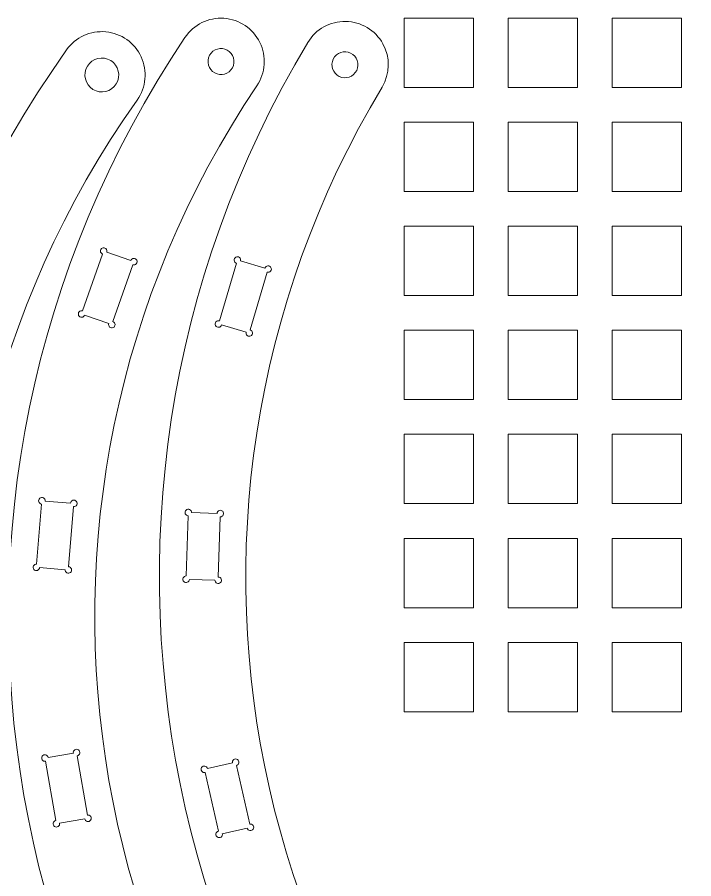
# Model space of a CAD drawing. Header units: millimetres. Extents: x -224 to 82, y -131 to 150.
# Drawn here: x -155.9 to -77.8, y 50.7 to 150.1 of the extents above; entities that cross this region are included whole.
import ezdxf

# ---------------------------------------------------------------- set-up
doc = ezdxf.new("R2010")
doc.units = ezdxf.units.MM
doc.header["$MEASUREMENT"] = 0
doc.layers.add('Ebene 1', color=7, linetype='Continuous')

msp = doc.modelspace()

# ---------------------------------------------------------------- linework, layer by layer
at = {"layer": 'Ebene 1', "color": 1, "lineweight": 9}
for points in [[(-111.2243, 141.9707), (-103.2243, 141.9707), (-103.2243, 149.9707), (-111.2243, 149.9707), (-111.2243, 141.9707)], [(-99.2243, 141.9707), (-91.2243, 141.9707), (-91.2243, 149.9707), (-99.2243, 149.9707), (-99.2243, 141.9707)], [(-87.2243, 141.9707), (-79.2243, 141.9707), (-79.2243, 149.9707), (-87.2243, 149.9707), (-87.2243, 141.9707)], [(-111.2243, 129.9707), (-103.2243, 129.9707), (-103.2243, 137.9707), (-111.2243, 137.9707), (-111.2243, 129.9707)], [(-99.2243, 129.9707), (-91.2243, 129.9707), (-91.2243, 137.9707), (-99.2243, 137.9707), (-99.2243, 129.9707)], [(-87.2243, 129.9707), (-79.2243, 129.9707), (-79.2243, 137.9707), (-87.2243, 137.9707), (-87.2243, 129.9707)], [(-111.2243, 117.9707), (-103.2243, 117.9707), (-103.2243, 125.9707), (-111.2243, 125.9707), (-111.2243, 117.9707)], [(-99.2243, 117.9707), (-91.2243, 117.9707), (-91.2243, 125.9707), (-99.2243, 125.9707), (-99.2243, 117.9707)], [(-87.2243, 117.9707), (-79.2243, 117.9707), (-79.2243, 125.9707), (-87.2243, 125.9707), (-87.2243, 117.9707)], [(-111.2243, 105.9707), (-103.2243, 105.9707), (-103.2243, 113.9707), (-111.2243, 113.9707), (-111.2243, 105.9707)], [(-99.2243, 105.9707), (-91.2243, 105.9707), (-91.2243, 113.9707), (-99.2243, 113.9707), (-99.2243, 105.9707)], [(-87.2243, 105.9707), (-79.2243, 105.9707), (-79.2243, 113.9707), (-87.2243, 113.9707), (-87.2243, 105.9707)], [(-111.2243, 93.9707), (-103.2243, 93.9707), (-103.2243, 101.9707), (-111.2243, 101.9707), (-111.2243, 93.9707)], [(-99.2243, 93.9707), (-91.2243, 93.9707), (-91.2243, 101.9707), (-99.2243, 101.9707), (-99.2243, 93.9707)], [(-87.2243, 93.9707), (-79.2243, 93.9707), (-79.2243, 101.9707), (-87.2243, 101.9707), (-87.2243, 93.9707)], [(-111.2243, 81.9567), (-103.2243, 81.9567), (-103.2243, 89.9567), (-111.2243, 89.9567), (-111.2243, 81.9567)], [(-99.2243, 81.9567), (-91.2243, 81.9567), (-91.2243, 89.9567), (-99.2243, 89.9567), (-99.2243, 81.9567)], [(-87.2243, 81.9567), (-79.2243, 81.9567), (-79.2243, 89.9567), (-87.2243, 89.9567), (-87.2243, 81.9567)], [(-111.2243, 69.9567), (-103.2243, 69.9567), (-103.2243, 77.9567), (-111.2243, 77.9567), (-111.2243, 69.9567)], [(-99.2243, 69.9567), (-91.2243, 69.9567), (-91.2243, 77.9567), (-99.2243, 77.9567), (-99.2243, 69.9567)], [(-87.2243, 69.9567), (-79.2243, 69.9567), (-79.2243, 77.9567), (-87.2243, 77.9567), (-87.2243, 69.9567)]]:
    msp.add_lwpolyline(points, close=True, dxfattribs=at)
for points, knots in [([(-128.199, 142.1832), (-127.2032, 143.6662), (-127.0741, 145.5678), (-127.8606, 147.1717), (-127.8606, 147.1717), (-128.6469, 148.7756), (-130.2293, 149.8382), (-132.0115, 149.9592), (-132.0115, 149.9592), (-133.7937, 150.08), (-135.5051, 149.241), (-136.501, 147.758), (-136.501, 147.758), (-172.3219, 94.4809), (-159.7214, 22.3612), (-108.0576, -15.7495), (-108.0576, -15.7495), (-106.6195, -16.8091), (-104.7253, -17.021), (-103.0885, -16.3054), (-103.0885, -16.3054), (-101.4518, -15.5897), (-100.3213, -14.0552), (-100.1227, -12.28), (-100.1227, -12.28), (-99.9242, -10.5046), (-100.6878, -8.7583), (-102.1259, -7.6987), (-102.1259, -7.6987), (-149.5419, 27.2784), (-161.0746, 93.2867), (-128.199, 142.1832)], [0, 0, 0, 0, 0.1111111, 0.1111111, 0.1111111, 0.1111111, 0.2222222, 0.2222222, 0.2222222, 0.2222222, 0.3333333, 0.3333333, 0.3333333, 0.3333333, 0.4444444, 0.4444444, 0.4444444, 0.4444444, 0.5555556, 0.5555556, 0.5555556, 0.5555556, 0.6666667, 0.6666667, 0.6666667, 0.6666667, 0.7777778, 0.7777778, 0.7777778, 0.7777778, 1, 1, 1, 1]), ([(-113.7561, 142.022), (-112.8366, 143.5535), (-112.8039, 145.4592), (-113.6705, 147.0213), (-113.6705, 147.0213), (-114.5371, 148.5833), (-116.1712, 149.5645), (-117.9572, 149.5951), (-117.9572, 149.5951), (-119.7433, 149.6256), (-121.41, 148.701), (-122.3295, 147.1696), (-122.3295, 147.1696), (-155.4084, 92.1479), (-139.1745, 20.7583), (-85.6482, -14.6891), (-85.6482, -14.6891), (-84.1583, -15.6746), (-82.2558, -15.7903), (-80.6574, -14.9928), (-80.6574, -14.9928), (-79.059, -14.1952), (-78.0076, -12.6055), (-77.8991, -10.8224), (-77.8991, -10.8224), (-77.7907, -9.0393), (-78.6417, -7.3339), (-80.1316, -6.3484), (-80.1316, -6.3484), (-129.2569, 26.1844), (-144.1151, 91.5245), (-113.7561, 142.022)], [0, 0, 0, 0, 0.1111111, 0.1111111, 0.1111111, 0.1111111, 0.2222222, 0.2222222, 0.2222222, 0.2222222, 0.3333333, 0.3333333, 0.3333333, 0.3333333, 0.4444444, 0.4444444, 0.4444444, 0.4444444, 0.5555556, 0.5555556, 0.5555556, 0.5555556, 0.6666667, 0.6666667, 0.6666667, 0.6666667, 0.7777778, 0.7777778, 0.7777778, 0.7777778, 1, 1, 1, 1]), ([(-143.4591, -17.8539), (-142.0477, -18.9488), (-140.1592, -19.2075), (-138.5053, -18.5327), (-138.5053, -18.5327), (-136.8515, -17.8577), (-135.6832, -16.3516), (-135.4408, -14.5819), (-135.4408, -14.5819), (-135.1982, -12.8121), (-135.9184, -11.0474), (-137.3298, -9.9525), (-137.3298, -9.9525), (-183.865, 26.1883), (-193.7592, 92.462), (-159.6826, 140.5292), (-159.6826, 140.5292), (-158.6503, 141.9871), (-158.4742, 143.8849), (-159.2207, 145.5079), (-159.2207, 145.5079), (-159.9671, 147.1308), (-161.5226, 148.2323), (-163.3013, 148.3973), (-163.3013, 148.3973), (-165.08, 148.5623), (-166.8116, 147.7658), (-167.8439, 146.3079), (-167.8439, 146.3079), (-204.9734, 93.9344), (-194.1632, 21.5247), (-143.4591, -17.8539)], [0, 0, 0, 0, 0.1111111, 0.1111111, 0.1111111, 0.1111111, 0.2222222, 0.2222222, 0.2222222, 0.2222222, 0.3333333, 0.3333333, 0.3333333, 0.3333333, 0.4444444, 0.4444444, 0.4444444, 0.4444444, 0.5555556, 0.5555556, 0.5555556, 0.5555556, 0.6666667, 0.6666667, 0.6666667, 0.6666667, 0.7777778, 0.7777778, 0.7777778, 0.7777778, 1, 1, 1, 1]), ([(-125.7919, -17.8539), (-124.3805, -18.9488), (-122.492, -19.2075), (-120.8381, -18.5327), (-120.8381, -18.5327), (-119.1843, -17.8577), (-118.016, -16.3516), (-117.7736, -14.5819), (-117.7736, -14.5819), (-117.531, -12.8121), (-118.2512, -11.0474), (-119.6626, -9.9525), (-119.6626, -9.9525), (-166.1978, 26.1883), (-176.092, 92.462), (-142.0154, 140.5292), (-142.0154, 140.5292), (-140.9831, 141.9871), (-140.807, 143.8849), (-141.5535, 145.5079), (-141.5535, 145.5079), (-142.2999, 147.1308), (-143.8554, 148.2323), (-145.6341, 148.3973), (-145.6341, 148.3973), (-147.4128, 148.5623), (-149.1444, 147.7658), (-150.1767, 146.3079), (-150.1767, 146.3079), (-187.3062, 93.9344), (-176.496, 21.5247), (-125.7919, -17.8539)], [0, 0, 0, 0, 0.1111111, 0.1111111, 0.1111111, 0.1111111, 0.2222222, 0.2222222, 0.2222222, 0.2222222, 0.3333333, 0.3333333, 0.3333333, 0.3333333, 0.4444444, 0.4444444, 0.4444444, 0.4444444, 0.5555556, 0.5555556, 0.5555556, 0.5555556, 0.6666667, 0.6666667, 0.6666667, 0.6666667, 0.7777778, 0.7777778, 0.7777778, 0.7777778, 1, 1, 1, 1]), ([(-133.3168, 143.8238), (-133.9501, 144.3577), (-134.0308, 145.304), (-133.4968, 145.9375), (-133.4968, 145.9375), (-132.9628, 146.5708), (-132.0166, 146.6515), (-131.3831, 146.1175), (-131.3831, 146.1175), (-130.7498, 145.5835), (-130.6692, 144.6372), (-131.2031, 144.0038), (-131.2031, 144.0038), (-131.7371, 143.3704), (-132.6834, 143.2899), (-133.3168, 143.8238)], [0, 0, 0, 0, 0.2, 0.2, 0.2, 0.2, 0.4, 0.4, 0.4, 0.4, 0.6, 0.6, 0.6, 0.6, 1, 1, 1, 1]), ([(-118.9503, 143.4015), (-119.6099, 143.9027), (-119.7384, 144.8437), (-119.2371, 145.5034), (-119.2371, 145.5034), (-118.7359, 146.1629), (-117.7949, 146.2914), (-117.1352, 145.7901), (-117.1352, 145.7901), (-116.4757, 145.2889), (-116.3473, 144.3479), (-116.8485, 143.6883), (-116.8485, 143.6883), (-117.3497, 143.0286), (-118.2908, 142.9003), (-118.9503, 143.4015)], [0, 0, 0, 0, 0.2, 0.2, 0.2, 0.2, 0.4, 0.4, 0.4, 0.4, 0.6, 0.6, 0.6, 0.6, 1, 1, 1, 1]), ([(-144.4343, 142.3982), (-144.9978, 141.4805), (-146.1987, 141.1934), (-147.1164, 141.7569), (-147.1164, 141.7569), (-148.0342, 142.3204), (-148.3212, 143.5212), (-147.7578, 144.4389), (-147.7578, 144.4389), (-147.1942, 145.3567), (-145.9935, 145.6439), (-145.0757, 145.0803), (-145.0757, 145.0803), (-144.158, 144.5168), (-143.8707, 143.316), (-144.4343, 142.3982)], [0, 0, 0, 0, 0.2, 0.2, 0.2, 0.2, 0.4, 0.4, 0.4, 0.4, 0.6, 0.6, 0.6, 0.6, 1, 1, 1, 1]), ([(-142.5218, 121.5349), (-142.3786, 121.4846), (-142.2192, 121.5255), (-142.118, 121.6386), (-142.118, 121.6386), (-142.0168, 121.7517), (-141.9936, 121.9146), (-142.0594, 122.0514), (-142.0594, 122.0514), (-142.1251, 122.1882), (-142.2668, 122.2719), (-142.4183, 122.2635), (-142.4183, 122.2635), (-142.5698, 122.2552), (-142.7015, 122.1559), (-142.7518, 122.0127), (-142.7518, 122.0127), (-142.7518, 122.0127), (-145.536, 122.9876), (-145.536, 122.9876), (-145.536, 122.9876), (-145.4858, 123.1308), (-145.5268, 123.2902), (-145.6399, 123.3914), (-145.6399, 123.3914), (-145.7529, 123.4927), (-145.9159, 123.5158), (-146.0527, 123.4501), (-146.0527, 123.4501), (-146.1894, 123.3844), (-146.2732, 123.2427), (-146.2648, 123.0911), (-146.2648, 123.0911), (-146.2564, 122.9396), (-146.1571, 122.8079), (-146.0138, 122.7576), (-146.0138, 122.7576), (-146.0138, 122.7576), (-148.3108, 116.1982), (-148.3108, 116.1982), (-148.3108, 116.1982), (-148.454, 116.2485), (-148.6134, 116.2074), (-148.7146, 116.0943), (-148.7146, 116.0943), (-148.8158, 115.9812), (-148.839, 115.8183), (-148.7733, 115.6816), (-148.7733, 115.6816), (-148.7075, 115.5448), (-148.5659, 115.4611), (-148.4143, 115.4694), (-148.4143, 115.4694), (-148.2628, 115.4778), (-148.131, 115.5771), (-148.0808, 115.7202), (-148.0808, 115.7202), (-148.0808, 115.7202), (-145.2966, 114.7453), (-145.2966, 114.7453), (-145.2966, 114.7453), (-145.3468, 114.6021), (-145.3058, 114.4428), (-145.1928, 114.3416), (-145.1928, 114.3416), (-145.0797, 114.2404), (-144.9168, 114.2172), (-144.78, 114.2829), (-144.78, 114.2829), (-144.6432, 114.3486), (-144.5594, 114.4903), (-144.5678, 114.6418), (-144.5678, 114.6418), (-144.5762, 114.7934), (-144.6755, 114.9251), (-144.8187, 114.9754), (-144.8187, 114.9754), (-144.8187, 114.9754), (-142.5218, 121.5349), (-142.5218, 121.5349)], [0, 0, 0, 0, 0.047619, 0.047619, 0.047619, 0.047619, 0.0952381, 0.0952381, 0.0952381, 0.0952381, 0.1428571, 0.1428571, 0.1428571, 0.1428571, 0.1904762, 0.1904762, 0.1904762, 0.1904762, 0.2380952, 0.2380952, 0.2380952, 0.2380952, 0.2857143, 0.2857143, 0.2857143, 0.2857143, 0.3333333, 0.3333333, 0.3333333, 0.3333333, 0.3809524, 0.3809524, 0.3809524, 0.3809524, 0.4285714, 0.4285714, 0.4285714, 0.4285714, 0.4761905, 0.4761905, 0.4761905, 0.4761905, 0.5238095, 0.5238095, 0.5238095, 0.5238095, 0.5714286, 0.5714286, 0.5714286, 0.5714286, 0.6190476, 0.6190476, 0.6190476, 0.6190476, 0.6666667, 0.6666667, 0.6666667, 0.6666667, 0.7142857, 0.7142857, 0.7142857, 0.7142857, 0.7619048, 0.7619048, 0.7619048, 0.7619048, 0.8095238, 0.8095238, 0.8095238, 0.8095238, 0.8571429, 0.8571429, 0.8571429, 0.8571429, 0.9047619, 0.9047619, 0.9047619, 0.9047619, 1, 1, 1, 1]), ([(-127.0156, 120.6753), (-126.8701, 120.6323), (-126.7129, 120.6813), (-126.6176, 120.7994), (-126.6176, 120.7994), (-126.5222, 120.9174), (-126.5073, 121.0813), (-126.5799, 121.2146), (-126.5799, 121.2146), (-126.6525, 121.3479), (-126.7982, 121.4244), (-126.9491, 121.4083), (-126.9491, 121.4083), (-127.1, 121.3923), (-127.2265, 121.2865), (-127.2695, 121.1409), (-127.2695, 121.1409), (-127.2695, 121.1409), (-130.0995, 121.9737), (-130.0995, 121.9737), (-130.0995, 121.9737), (-130.0566, 122.1193), (-130.1056, 122.2763), (-130.2237, 122.3717), (-130.2237, 122.3717), (-130.3417, 122.4672), (-130.5056, 122.482), (-130.6389, 122.4094), (-130.6389, 122.4094), (-130.7721, 122.3368), (-130.8486, 122.1911), (-130.8326, 122.0401), (-130.8326, 122.0401), (-130.8165, 121.8893), (-130.7107, 121.7628), (-130.5651, 121.7198), (-130.5651, 121.7198), (-130.5651, 121.7198), (-132.5271, 115.0525), (-132.5271, 115.0525), (-132.5271, 115.0525), (-132.6727, 115.0955), (-132.8298, 115.0464), (-132.9252, 114.9284), (-132.9252, 114.9284), (-133.0205, 114.8103), (-133.0354, 114.6464), (-132.9629, 114.5132), (-132.9629, 114.5132), (-132.8903, 114.3799), (-132.7446, 114.3034), (-132.5936, 114.3195), (-132.5936, 114.3195), (-132.4428, 114.3355), (-132.3161, 114.4413), (-132.2732, 114.5868), (-132.2732, 114.5868), (-132.2732, 114.5868), (-129.4432, 113.7541), (-129.4432, 113.7541), (-129.4432, 113.7541), (-129.4862, 113.6085), (-129.4372, 113.4515), (-129.3191, 113.3561), (-129.3191, 113.3561), (-129.2011, 113.2607), (-129.0372, 113.2458), (-128.9039, 113.3184), (-128.9039, 113.3184), (-128.7706, 113.3909), (-128.6941, 113.5366), (-128.7102, 113.6876), (-128.7102, 113.6876), (-128.7263, 113.8385), (-128.8321, 113.965), (-128.9776, 114.008), (-128.9776, 114.008), (-128.9776, 114.008), (-127.0156, 120.6753), (-127.0156, 120.6753)], [0, 0, 0, 0, 0.047619, 0.047619, 0.047619, 0.047619, 0.0952381, 0.0952381, 0.0952381, 0.0952381, 0.1428571, 0.1428571, 0.1428571, 0.1428571, 0.1904762, 0.1904762, 0.1904762, 0.1904762, 0.2380952, 0.2380952, 0.2380952, 0.2380952, 0.2857143, 0.2857143, 0.2857143, 0.2857143, 0.3333333, 0.3333333, 0.3333333, 0.3333333, 0.3809524, 0.3809524, 0.3809524, 0.3809524, 0.4285714, 0.4285714, 0.4285714, 0.4285714, 0.4761905, 0.4761905, 0.4761905, 0.4761905, 0.5238095, 0.5238095, 0.5238095, 0.5238095, 0.5714286, 0.5714286, 0.5714286, 0.5714286, 0.6190476, 0.6190476, 0.6190476, 0.6190476, 0.6666667, 0.6666667, 0.6666667, 0.6666667, 0.7142857, 0.7142857, 0.7142857, 0.7142857, 0.7619048, 0.7619048, 0.7619048, 0.7619048, 0.8095238, 0.8095238, 0.8095238, 0.8095238, 0.8571429, 0.8571429, 0.8571429, 0.8571429, 0.9047619, 0.9047619, 0.9047619, 0.9047619, 1, 1, 1, 1]), ([(-149.3596, 93.6246), (-149.2083, 93.612), (-149.0643, 93.6918), (-148.9949, 93.8267), (-148.9949, 93.8267), (-148.9254, 93.9617), (-148.944, 94.1252), (-149.0421, 94.241), (-149.0421, 94.241), (-149.1401, 94.3568), (-149.2983, 94.4022), (-149.4429, 94.356), (-149.4429, 94.356), (-149.5875, 94.3096), (-149.6899, 94.1804), (-149.7024, 94.0291), (-149.7024, 94.0291), (-149.7024, 94.0291), (-152.6425, 94.2716), (-152.6425, 94.2716), (-152.6425, 94.2716), (-152.6299, 94.4229), (-152.7097, 94.5668), (-152.8446, 94.6364), (-152.8446, 94.6364), (-152.9796, 94.7058), (-153.143, 94.6872), (-153.2589, 94.5892), (-153.2589, 94.5892), (-153.3747, 94.4911), (-153.4201, 94.3329), (-153.3738, 94.1883), (-153.3738, 94.1883), (-153.3275, 94.0438), (-153.1983, 93.9413), (-153.0471, 93.9288), (-153.0471, 93.9288), (-153.0471, 93.9288), (-153.6183, 87.0023), (-153.6183, 87.0023), (-153.6183, 87.0023), (-153.7695, 87.0148), (-153.9135, 86.9351), (-153.9829, 86.8001), (-153.9829, 86.8001), (-154.0525, 86.6652), (-154.0339, 86.5017), (-153.9357, 86.3859), (-153.9357, 86.3859), (-153.8377, 86.27), (-153.6795, 86.2247), (-153.535, 86.2709), (-153.535, 86.2709), (-153.3905, 86.3171), (-153.288, 86.4464), (-153.2754, 86.5977), (-153.2754, 86.5977), (-153.2754, 86.5977), (-150.3354, 86.3552), (-150.3354, 86.3552), (-150.3354, 86.3552), (-150.348, 86.204), (-150.2682, 86.06), (-150.1333, 85.9906), (-150.1333, 85.9906), (-149.9984, 85.921), (-149.8348, 85.9397), (-149.719, 86.0377), (-149.719, 86.0377), (-149.6032, 86.1358), (-149.5579, 86.294), (-149.6041, 86.4385), (-149.6041, 86.4385), (-149.6503, 86.583), (-149.7796, 86.6855), (-149.9309, 86.6982), (-149.9309, 86.6982), (-149.9309, 86.6982), (-149.3596, 93.6246), (-149.3596, 93.6246)], [0, 0, 0, 0, 0.047619, 0.047619, 0.047619, 0.047619, 0.0952381, 0.0952381, 0.0952381, 0.0952381, 0.1428571, 0.1428571, 0.1428571, 0.1428571, 0.1904762, 0.1904762, 0.1904762, 0.1904762, 0.2380952, 0.2380952, 0.2380952, 0.2380952, 0.2857143, 0.2857143, 0.2857143, 0.2857143, 0.3333333, 0.3333333, 0.3333333, 0.3333333, 0.3809524, 0.3809524, 0.3809524, 0.3809524, 0.4285714, 0.4285714, 0.4285714, 0.4285714, 0.4761905, 0.4761905, 0.4761905, 0.4761905, 0.5238095, 0.5238095, 0.5238095, 0.5238095, 0.5714286, 0.5714286, 0.5714286, 0.5714286, 0.6190476, 0.6190476, 0.6190476, 0.6190476, 0.6666667, 0.6666667, 0.6666667, 0.6666667, 0.7142857, 0.7142857, 0.7142857, 0.7142857, 0.7619048, 0.7619048, 0.7619048, 0.7619048, 0.8095238, 0.8095238, 0.8095238, 0.8095238, 0.8571429, 0.8571429, 0.8571429, 0.8571429, 0.9047619, 0.9047619, 0.9047619, 0.9047619, 1, 1, 1, 1]), ([(-132.4322, 92.4548), (-132.2805, 92.4499), (-132.1408, 92.5368), (-132.0783, 92.6751), (-132.0783, 92.6751), (-132.0156, 92.8134), (-132.0425, 92.9757), (-132.1464, 93.0864), (-132.1464, 93.0864), (-132.2501, 93.1972), (-132.4104, 93.2345), (-132.5524, 93.181), (-132.5524, 93.181), (-132.6945, 93.1274), (-132.7902, 92.9932), (-132.7951, 92.8414), (-132.7951, 92.8414), (-132.7951, 92.8414), (-135.7437, 92.9349), (-135.7437, 92.9349), (-135.7437, 92.9349), (-135.7387, 93.0865), (-135.8257, 93.2263), (-135.964, 93.2889), (-135.964, 93.2889), (-136.1023, 93.3514), (-136.2646, 93.3245), (-136.3753, 93.2208), (-136.3753, 93.2208), (-136.486, 93.117), (-136.5234, 92.9567), (-136.4698, 92.8147), (-136.4698, 92.8147), (-136.4163, 92.6727), (-136.2821, 92.5768), (-136.1304, 92.5719), (-136.1304, 92.5719), (-136.1304, 92.5719), (-136.3504, 85.6255), (-136.3504, 85.6255), (-136.3504, 85.6255), (-136.502, 85.6303), (-136.6418, 85.5434), (-136.7043, 85.4051), (-136.7043, 85.4051), (-136.7669, 85.2668), (-136.7401, 85.1045), (-136.6362, 84.9938), (-136.6362, 84.9938), (-136.5325, 84.883), (-136.3721, 84.8457), (-136.2301, 84.8992), (-136.2301, 84.8992), (-136.0881, 84.9527), (-135.9924, 85.087), (-135.9874, 85.2388), (-135.9874, 85.2388), (-135.9874, 85.2388), (-133.0389, 85.1453), (-133.0389, 85.1453), (-133.0389, 85.1453), (-133.0439, 84.9937), (-132.9568, 84.854), (-132.8186, 84.7914), (-132.8186, 84.7914), (-132.6804, 84.7287), (-132.518, 84.7557), (-132.4072, 84.8594), (-132.4072, 84.8594), (-132.2966, 84.9632), (-132.2593, 85.1235), (-132.3128, 85.2655), (-132.3128, 85.2655), (-132.3662, 85.4075), (-132.5006, 85.5033), (-132.6523, 85.5083), (-132.6523, 85.5083), (-132.6523, 85.5083), (-132.4322, 92.4548), (-132.4322, 92.4548)], [0, 0, 0, 0, 0.047619, 0.047619, 0.047619, 0.047619, 0.0952381, 0.0952381, 0.0952381, 0.0952381, 0.1428571, 0.1428571, 0.1428571, 0.1428571, 0.1904762, 0.1904762, 0.1904762, 0.1904762, 0.2380952, 0.2380952, 0.2380952, 0.2380952, 0.2857143, 0.2857143, 0.2857143, 0.2857143, 0.3333333, 0.3333333, 0.3333333, 0.3333333, 0.3809524, 0.3809524, 0.3809524, 0.3809524, 0.4285714, 0.4285714, 0.4285714, 0.4285714, 0.4761905, 0.4761905, 0.4761905, 0.4761905, 0.5238095, 0.5238095, 0.5238095, 0.5238095, 0.5714286, 0.5714286, 0.5714286, 0.5714286, 0.6190476, 0.6190476, 0.6190476, 0.6190476, 0.6666667, 0.6666667, 0.6666667, 0.6666667, 0.7142857, 0.7142857, 0.7142857, 0.7142857, 0.7619048, 0.7619048, 0.7619048, 0.7619048, 0.8095238, 0.8095238, 0.8095238, 0.8095238, 0.8571429, 0.8571429, 0.8571429, 0.8571429, 0.9047619, 0.9047619, 0.9047619, 0.9047619, 1, 1, 1, 1]), ([(-152.2896, 64.6915), (-152.3155, 64.8411), (-152.429, 64.9603), (-152.577, 64.9935), (-152.577, 64.9935), (-152.7251, 65.0268), (-152.8786, 64.9676), (-152.9661, 64.8436), (-152.9661, 64.8436), (-153.0535, 64.7195), (-153.0576, 64.555), (-152.9763, 64.4268), (-152.9763, 64.4268), (-152.8952, 64.2985), (-152.7444, 64.2318), (-152.5948, 64.2578), (-152.5948, 64.2578), (-152.5948, 64.2578), (-151.4037, 57.4107), (-151.4037, 57.4107), (-151.4037, 57.4107), (-151.5532, 57.3847), (-151.6724, 57.2713), (-151.7057, 57.1231), (-151.7057, 57.1231), (-151.739, 56.9751), (-151.6798, 56.8215), (-151.5557, 56.7342), (-151.5557, 56.7342), (-151.4317, 56.6467), (-151.2672, 56.6427), (-151.139, 56.7238), (-151.139, 56.7238), (-151.0107, 56.8049), (-150.9441, 56.956), (-150.97, 57.1055), (-150.97, 57.1055), (-150.97, 57.1055), (-148.0636, 57.611), (-148.0636, 57.611), (-148.0636, 57.611), (-148.0377, 57.4615), (-147.9243, 57.3423), (-147.7762, 57.309), (-147.7762, 57.309), (-147.6281, 57.2757), (-147.4746, 57.3349), (-147.3871, 57.459), (-147.3871, 57.459), (-147.2997, 57.5831), (-147.2957, 57.7476), (-147.3768, 57.8758), (-147.3768, 57.8758), (-147.458, 58.004), (-147.6089, 58.0706), (-147.7585, 58.0447), (-147.7585, 58.0447), (-147.7585, 58.0447), (-148.9496, 64.8919), (-148.9496, 64.8919), (-148.9496, 64.8919), (-148.8, 64.9178), (-148.6808, 65.0313), (-148.6475, 65.1793), (-148.6475, 65.1793), (-148.6142, 65.3274), (-148.6734, 65.4809), (-148.7975, 65.5684), (-148.7975, 65.5684), (-148.9215, 65.6558), (-149.086, 65.6599), (-149.2144, 65.5787), (-149.2144, 65.5787), (-149.3426, 65.4975), (-149.4092, 65.3466), (-149.3833, 65.1971), (-149.3833, 65.1971), (-149.3833, 65.1971), (-152.2896, 64.6915), (-152.2896, 64.6915)], [0, 0, 0, 0, 0.047619, 0.047619, 0.047619, 0.047619, 0.0952381, 0.0952381, 0.0952381, 0.0952381, 0.1428571, 0.1428571, 0.1428571, 0.1428571, 0.1904762, 0.1904762, 0.1904762, 0.1904762, 0.2380952, 0.2380952, 0.2380952, 0.2380952, 0.2857143, 0.2857143, 0.2857143, 0.2857143, 0.3333333, 0.3333333, 0.3333333, 0.3333333, 0.3809524, 0.3809524, 0.3809524, 0.3809524, 0.4285714, 0.4285714, 0.4285714, 0.4285714, 0.4761905, 0.4761905, 0.4761905, 0.4761905, 0.5238095, 0.5238095, 0.5238095, 0.5238095, 0.5714286, 0.5714286, 0.5714286, 0.5714286, 0.6190476, 0.6190476, 0.6190476, 0.6190476, 0.6666667, 0.6666667, 0.6666667, 0.6666667, 0.7142857, 0.7142857, 0.7142857, 0.7142857, 0.7619048, 0.7619048, 0.7619048, 0.7619048, 0.8095238, 0.8095238, 0.8095238, 0.8095238, 0.8571429, 0.8571429, 0.8571429, 0.8571429, 0.9047619, 0.9047619, 0.9047619, 0.9047619, 1, 1, 1, 1]), ([(-133.8943, 63.4105), (-133.9278, 63.5585), (-134.0471, 63.6719), (-134.1967, 63.6976), (-134.1967, 63.6976), (-134.3463, 63.7233), (-134.4966, 63.6564), (-134.5776, 63.5281), (-134.5776, 63.5281), (-134.6587, 63.3998), (-134.6544, 63.2353), (-134.5668, 63.1113), (-134.5668, 63.1113), (-134.4793, 62.9873), (-134.3252, 62.9284), (-134.1772, 62.9619), (-134.1772, 62.9619), (-134.1772, 62.9619), (-132.6411, 56.1838), (-132.6411, 56.1838), (-132.6411, 56.1838), (-132.7891, 56.1503), (-132.9024, 56.031), (-132.9282, 55.8814), (-132.9282, 55.8814), (-132.9539, 55.7319), (-132.8871, 55.5815), (-132.7587, 55.5005), (-132.7587, 55.5005), (-132.6304, 55.4195), (-132.4659, 55.4237), (-132.3419, 55.5113), (-132.3419, 55.5113), (-132.2179, 55.5988), (-132.159, 55.7529), (-132.1925, 55.901), (-132.1925, 55.901), (-132.1925, 55.901), (-129.3154, 56.5529), (-129.3154, 56.5529), (-129.3154, 56.5529), (-129.282, 56.4049), (-129.1627, 56.2916), (-129.0131, 56.2659), (-129.0131, 56.2659), (-128.8635, 56.2401), (-128.7132, 56.307), (-128.6321, 56.4353), (-128.6321, 56.4353), (-128.5511, 56.5637), (-128.5554, 56.7282), (-128.6429, 56.8521), (-128.6429, 56.8521), (-128.7305, 56.976), (-128.8846, 57.035), (-129.0326, 57.0015), (-129.0326, 57.0015), (-129.0326, 57.0015), (-130.5687, 63.7797), (-130.5687, 63.7797), (-130.5687, 63.7797), (-130.4206, 63.8131), (-130.3073, 63.9325), (-130.2816, 64.082), (-130.2816, 64.082), (-130.2558, 64.2316), (-130.3227, 64.3819), (-130.4511, 64.4629), (-130.4511, 64.4629), (-130.5794, 64.544), (-130.7439, 64.5397), (-130.8679, 64.4522), (-130.8679, 64.4522), (-130.9919, 64.3646), (-131.0508, 64.2106), (-131.0173, 64.0625), (-131.0173, 64.0625), (-131.0173, 64.0625), (-133.8943, 63.4105), (-133.8943, 63.4105)], [0, 0, 0, 0, 0.047619, 0.047619, 0.047619, 0.047619, 0.0952381, 0.0952381, 0.0952381, 0.0952381, 0.1428571, 0.1428571, 0.1428571, 0.1428571, 0.1904762, 0.1904762, 0.1904762, 0.1904762, 0.2380952, 0.2380952, 0.2380952, 0.2380952, 0.2857143, 0.2857143, 0.2857143, 0.2857143, 0.3333333, 0.3333333, 0.3333333, 0.3333333, 0.3809524, 0.3809524, 0.3809524, 0.3809524, 0.4285714, 0.4285714, 0.4285714, 0.4285714, 0.4761905, 0.4761905, 0.4761905, 0.4761905, 0.5238095, 0.5238095, 0.5238095, 0.5238095, 0.5714286, 0.5714286, 0.5714286, 0.5714286, 0.6190476, 0.6190476, 0.6190476, 0.6190476, 0.6666667, 0.6666667, 0.6666667, 0.6666667, 0.7142857, 0.7142857, 0.7142857, 0.7142857, 0.7619048, 0.7619048, 0.7619048, 0.7619048, 0.8095238, 0.8095238, 0.8095238, 0.8095238, 0.8571429, 0.8571429, 0.8571429, 0.8571429, 0.9047619, 0.9047619, 0.9047619, 0.9047619, 1, 1, 1, 1])]:
    msp.add_open_spline(points, degree=3, knots=knots, dxfattribs=at)

doc.saveas('drawing.dxf')
